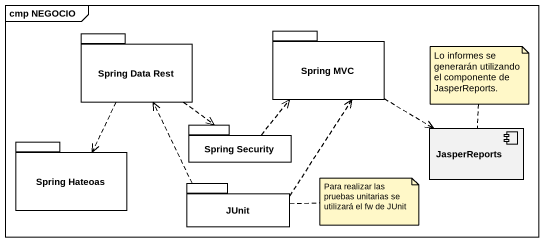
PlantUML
@startuml
mainframe cmp NEGOCIO
package "Spring Data Rest" as Spring_Data_Rest {
}
package "Spring MVC" as Spring_MVC {
}
package "Spring Security" as Spring_Security {
}
component JasperReports
package "Spring Hateoas" as Spring_Hateoas {
}
package JUnit {
}
Spring_Data_Rest ..> Spring_Security
Spring_Data_Rest ..> Spring_Hateoas
Spring_MVC .right.> JasperReports
Spring_Security .up.> Spring_MVC
JUnit .up.> Spring_Data_Rest
JUnit .up.> Spring_MVC
note top of JasperReports : Lo informes se generarán utilizando el componente de JasperReports.
note right of JUnit : Para realizar las pruebas unitarias se utilizará el fw de JUnit
@enduml
